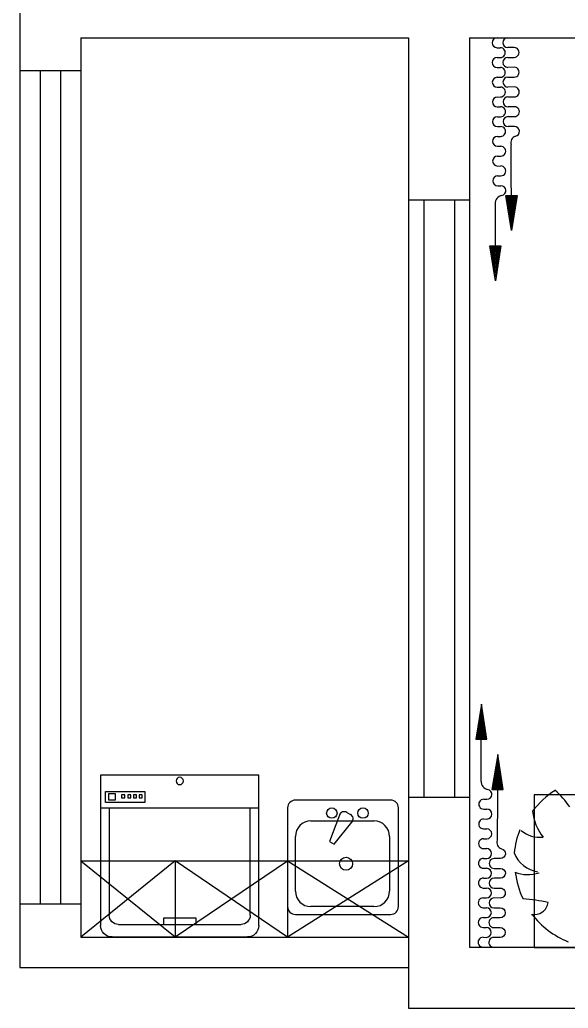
# Model space of a CAD drawing. Header units: millimetres. Extents: x 357798 to 479589, y 123829 to 180684.
# Drawn here: x 370999 to 373157, y 157100 to 160991 of the extents above; entities that cross this region are included whole.
import ezdxf

# ---------------------------------------------------------------- set-up
doc = ezdxf.new("R2010")
doc.units = ezdxf.units.MM
doc.layers.add('墙体', color=7, linetype='Continuous')

msp = doc.modelspace()

# ---------------------------------------------------------------- linework, layer by layer
at = {"layer": '墙体', "linetype": 'Continuous'}
for p, q in [((370999, 161159.8), (370999, 160789.8)), ((371239, 160919.8), (372529, 160919.8)), ((371239, 160919.8), (371239, 160789.8)), ((372529, 160919.8), (372529, 160279.8)), ((372769, 160919.8), (375879, 160919.8)), ((372769, 160919.8), (372769, 160279.8)), ((372877.1, 160880.6), (372889.8, 160880.7)), ((372944.2, 160881.1), (372919.2, 160880.9)), ((372877.2, 160841.8), (372890, 160841.9)), ((372919.4, 160842.1), (372944.4, 160842.3)), ((371239, 160789.8), (370999, 160789.8)), ((370999, 160789.8), (370999, 157509.8)), ((371079, 160789.8), (371079, 157509.8)), ((371159, 160789.8), (371159, 157509.8)), ((371239, 160789.8), (371239, 157509.8)), ((372877.4, 160802.9), (372890.1, 160803.1)), ((372944.6, 160803.5), (372919.5, 160803.3)), ((372877.6, 160764.1), (372890.3, 160764.3)), ((372919.7, 160764.5), (372944.7, 160764.7)), ((372877.8, 160725.3), (372890.5, 160725.5)), ((372944.9, 160725.9), (372919.9, 160725.7)), ((372878, 160686.5), (372890.7, 160686.7)), ((372920.1, 160686.9), (372945.1, 160687.1)), ((372878.1, 160647.7), (372890.9, 160647.9)), ((372945.3, 160648.2), (372920.3, 160648.1)), ((372878.3, 160608.9), (372891, 160609.1)), ((372920.4, 160609.3), (372945.5, 160609.4)), ((372878.5, 160570.1), (372891.2, 160570.2)), ((372945.6, 160570.6), (372920.6, 160570.5)), ((372878.7, 160531.3), (372891.4, 160531.4)), ((372934.5, 160161.4), (372933, 160498.7)), ((372878.9, 160492.5), (372891.6, 160492.6)), ((372879, 160453.6), (372891.8, 160453.8)), ((372879.2, 160414.8), (372891.9, 160415)), ((372879.4, 160376), (372892.1, 160376.2)), ((372879.6, 160337.2), (372892.3, 160337.4)), ((372769, 160279.8), (372529, 160279.8)), ((372529, 160279.8), (372529, 157929.8)), ((372589, 160279.8), (372589, 157929.8)), ((372709, 160279.8), (372709, 157929.8)), ((372769, 160279.8), (372769, 157929.8)), ((372869, 160265.7), (372869.9, 160079.7)), ((372912.1, 160298.3), (372955.7, 160298.5)), ((372934.5, 160161.4), (372912.1, 160298.3)), ((372915.1, 160295.8), (372952.8, 160296)), ((372934.5, 160177.3), (372915.1, 160295.8)), ((372918, 160293.3), (372949.9, 160293.5)), ((372934.4, 160193.2), (372918, 160293.3)), ((372920.9, 160290.9), (372947, 160291)), ((372934.3, 160209.1), (372920.9, 160290.9)), ((372922.8, 160272.8), (372921.5, 160280.9)), ((372921.5, 160280.9), (372924.1, 160280.9)), ((372924.1, 160280.9), (372922.8, 160272.8)), ((372923.9, 160288.4), (372944, 160288.5)), ((372934.3, 160225.1), (372923.9, 160288.4)), ((372926.8, 160285.9), (372941.1, 160286)), ((372934.2, 160241), (372926.8, 160285.9)), ((372934.1, 160256.9), (372929.8, 160283.4)), ((372929.8, 160283.4), (372938.2, 160283.4)), ((372938.2, 160283.4), (372934.1, 160256.9)), ((372941.1, 160286), (372934.2, 160241)), ((372947, 160291), (372934.3, 160209.1)), ((372944, 160288.5), (372934.3, 160225.1)), ((372949.9, 160293.5), (372934.4, 160193.2)), ((372955.7, 160298.5), (372934.5, 160161.4)), ((372952.8, 160296), (372934.5, 160177.3)), ((372848, 160100.1), (372891.6, 160100.3)), ((372870.4, 159963.1), (372848, 160100.1)), ((372850.9, 160097.6), (372888.7, 160097.8)), ((372870.4, 159979.1), (372850.9, 160097.6)), ((372853.9, 160095.1), (372885.7, 160095.3)), ((372870.3, 159995), (372853.9, 160095.1)), ((372856.8, 160092.6), (372882.8, 160092.7)), ((372870.2, 160010.9), (372856.8, 160092.6)), ((372859.8, 160090.1), (372879.9, 160090.2)), ((372870.1, 160026.8), (372859.8, 160090.1)), ((372862.7, 160087.6), (372877, 160087.7)), ((372870.1, 160042.7), (372862.7, 160087.6)), ((372870, 160058.7), (372865.6, 160085.2)), ((372865.6, 160085.2), (372874.1, 160085.2)), ((372869.9, 160074.6), (372868.6, 160082.7)), ((372868.6, 160082.7), (372871.2, 160082.7)), ((372871.2, 160082.7), (372869.9, 160074.6)), ((372874.1, 160085.2), (372870, 160058.7)), ((372879.9, 160090.2), (372870.1, 160026.8)), ((372877, 160087.7), (372870.1, 160042.7)), ((372882.8, 160092.7), (372870.2, 160010.9)), ((372885.7, 160095.3), (372870.3, 159995)), ((372891.6, 160100.3), (372870.4, 159963.1)), ((372888.7, 160097.8), (372870.4, 159979.1)), ((372814, 157993.8), (372814.9, 158179.8)), ((371939.7, 158017.2), (371317, 158017.2)), ((371317, 158017.2), (371317, 157425.3)), ((371939.7, 157425.3), (371939.7, 158017.2)), ((371336.5, 157952.6), (371491.2, 157952.6)), ((371336.5, 157909.1), (371336.5, 157952.6)), ((371349.3, 157918.1), (371349.3, 157944.9)), ((371349.3, 157944.9), (371374.9, 157944.9)), ((371374.9, 157944.9), (371374.9, 157918.1)), ((371412.3, 157939.8), (371399.9, 157939.8)), ((371399.9, 157939.8), (371399.9, 157928.3)), ((371399.9, 157928.3), (371412.3, 157928.3)), ((371412.3, 157928.3), (371412.3, 157939.8)), ((371436.1, 157939.8), (371423.8, 157939.8)), ((371423.8, 157939.8), (371423.8, 157928.3)), ((371423.8, 157928.3), (371436.1, 157928.3)), ((371436.1, 157928.3), (371436.1, 157939.8)), ((371458.2, 157939.8), (371445.9, 157939.8)), ((371445.9, 157939.8), (371445.9, 157928.3)), ((371445.9, 157928.3), (371458.2, 157928.3)), ((371458.2, 157928.3), (371458.2, 157939.8)), ((371481.2, 157939.8), (371468.9, 157939.8)), ((371468.9, 157939.8), (371468.9, 157928.3)), ((371468.9, 157928.3), (371481.2, 157928.3)), ((371481.2, 157928.3), (371481.2, 157939.8)), ((371491.2, 157952.6), (371491.2, 157909.1)), ((372529, 157929.8), (372529, 157099.8)), ((372769, 157929.8), (372529, 157929.8)), ((372769, 157929.8), (372769, 157339.8)), ((373623.4, 157939.2), (373023.4, 157939.2)), ((373023.4, 157939.2), (373023.4, 157339.2)), ((371491.2, 157909.1), (371336.5, 157909.1)), ((371374.9, 157918.1), (371349.3, 157918.1)), ((372052.8, 157888.3), (372052.8, 157499.7)), ((372458.5, 157919), (372083.5, 157919)), ((372489.2, 157499.7), (372489.2, 157888.3)), ((372824.6, 157922.3), (372837.3, 157922.1)), ((371936.2, 157886.6), (371319.8, 157886.6)), ((371351.1, 157886.6), (371351.1, 157465.8)), ((371905.7, 157465.8), (371905.7, 157886.6)), ((372256.7, 157860), (372217.9, 157756.4)), ((372286.1, 157870.6), (372300.4, 157862.3)), ((372824.4, 157883.5), (372837.1, 157883.3)), ((372144.9, 157837.2), (372393.2, 157837.2)), ((372235.6, 157746.2), (372306, 157831.6)), ((372824.2, 157844.7), (372836.9, 157844.5)), ((372083.5, 157561), (372083.5, 157775.8)), ((372454, 157775.8), (372454, 157561)), ((372824, 157805.9), (372836.8, 157805.7)), ((372217.9, 157756.4), (372235.6, 157746.2)), ((372823.9, 157767.1), (372836.6, 157766.9)), ((372823.7, 157728.3), (372836.4, 157728.1)), ((371239, 157679.8), (372529, 157679.8)), ((371611, 157679.8), (371611, 157380.2)), ((372052.8, 157679.8), (372052.8, 157379.8)), ((372823.5, 157689.4), (372836.2, 157689.3)), ((372823.3, 157650.6), (372836, 157650.5)), ((372823.1, 157611.8), (372835.9, 157611.6)), ((372823, 157573), (372835.7, 157572.8)), ((370999, 157509.8), (370999, 157259.8)), ((371239, 157509.8), (370999, 157509.8)), ((371239, 157509.8), (371239, 157379.8)), ((372392.7, 157499.7), (372144.9, 157499.7)), ((372822.8, 157534.2), (372835.5, 157534)), ((372083.5, 157469), (372458.5, 157469)), ((372822.6, 157495.4), (372835.3, 157495.2)), ((371387.2, 157429.7), (371869.6, 157429.7)), ((371628.4, 157454.6), (371564.3, 157454.6)), ((371564.3, 157454.6), (371564.3, 157429.7)), ((371692.5, 157454.6), (371628.4, 157454.6)), ((371692.5, 157429.7), (371692.5, 157454.6)), ((372822.4, 157456.6), (372835.1, 157456.4)), ((372822.2, 157417.8), (372835, 157417.6)), ((371239, 157379.8), (372529, 157379.8)), ((371362.1, 157380.2), (371894.6, 157380.2)), ((372822.1, 157378.9), (372834.8, 157378.8)), ((372769, 157339.8), (378699, 157339.8)), ((373023.4, 157339.2), (373623.4, 157339.2)), ((370999, 157259.8), (372529, 157259.8)), ((372529, 157099.8), (378939, 157099.8))]:
    msp.add_line(p, q, dxfattribs=at)
for points in [[(372836.6, 158159.2), (372815.4, 158296.4), (372793, 158159.4)], [(372833.7, 158161.8), (372815.4, 158280.5), (372795.9, 158161.9)], [(372830.7, 158164.3), (372815.3, 158264.5), (372798.9, 158164.4)], [(372827.8, 158166.8), (372815.2, 158248.6), (372801.8, 158166.9)], [(372824.9, 158169.3), (372815.1, 158232.7), (372804.8, 158169.4)], [(372822, 158171.8), (372815.1, 158216.8), (372807.7, 158171.9)], [(372819.1, 158174.3), (372815, 158200.9), (372810.6, 158174.4)], [(372816.2, 158176.8), (372814.9, 158184.9), (372813.6, 158176.8)], [(372900.7, 157961), (372879.5, 158098.1), (372857.1, 157961.2)], [(372897.8, 157963.5), (372879.5, 158082.2), (372860.1, 157963.7)], [(372894.9, 157966), (372879.4, 158066.3), (372863, 157966.2)], [(372892, 157968.5), (372879.3, 158050.4), (372865.9, 157968.7)], [(372889, 157971), (372879.3, 158034.5), (372868.9, 157971.1)], [(372886.1, 157973.6), (372879.2, 158018.5), (372871.8, 157973.6)], [(372869.1, 157978.6), (372867.8, 157986.7), (372866.5, 157978.6)], [(372883.2, 157976.1), (372879.1, 158002.6), (372874.8, 157976.1)]]:
    msp.add_lwpolyline(points, close=True, dxfattribs=at)
msp.add_lwpolyline([(372879.5, 158098.1), (372878, 157760.8, 0.430223), (372894, 157727.4, -0.919589), (372890.6, 157688.9), (372865.6, 157689.1, 1), (372865.4, 157650.3), (372890.5, 157650.1, -1), (372890.3, 157611.3), (372865.3, 157611.4, 1), (372865.1, 157572.6), (372890.1, 157572.5, -1), (372889.9, 157533.6), (372864.9, 157533.8, 1), (372864.7, 157495), (372889.7, 157494.8, -1), (372889.6, 157456), (372864.5, 157456.2, 1), (372864.4, 157417.4), (372889.4, 157417.2, -1), (372889.2, 157378.4), (372864.2, 157378.6, 1), (372864, 157339.8)], format="xyb", dxfattribs=at)
for points in [[(372529, 157679.8), (372052.8, 157379.8), (371611, 157679.8), (371239, 157379.8)], [(371239, 157679.8), (371611, 157380.2), (372052.8, 157679.8), (372529, 157379.8)]]:
    msp.add_lwpolyline(points, dxfattribs=at)
for centre, radius in [((372226.8, 157867.8), 20.5), ((372349.5, 157867.8), 20.5), ((372282.7, 157668.4), 25.6)]:
    msp.add_circle(centre, radius, dxfattribs=at)
for centre, radius, start, end in [((372877, 160900), 19.4, 90.2646, 270.2646), ((372919.1, 160900.4), 19.4, 90.2646, 270.2646), ((372889.9, 160861.3), 19.4, 270.2646, 90.2646), ((372944.3, 160861.7), 19.4, 270.2646, 90.2646), ((372877.3, 160822.4), 19.4, 90.2646, 270.2646), ((372919.5, 160822.7), 19.4, 90.2646, 270.2646), ((372890.2, 160783.7), 19.4, 270.2646, 90.2646), ((372944.6, 160784.1), 19.4, 270.2646, 90.2646), ((372877.7, 160744.7), 19.4, 90.2646, 270.2646), ((372919.8, 160745.1), 19.4, 90.2646, 270.2646), ((372890.6, 160706.1), 19.4, 270.2646, 90.2646), ((372945, 160706.5), 19.4, 270.2646, 90.2646), ((372878.1, 160667.1), 19.4, 90.2646, 270.2646), ((372920.2, 160667.5), 19.4, 90.2646, 270.2646), ((372891, 160628.5), 19.4, 270.2646, 90.2646), ((372945.4, 160628.8), 19.4, 270.2646, 90.2646), ((372878.4, 160589.5), 19.4, 90.2646, 270.2646), ((372920.5, 160589.9), 19.4, 90.2646, 270.2646), ((372891.3, 160550.8), 19.4, 270.2646, 90.2646), ((372945.7, 160551.2), 19.4, 279.8594, 90.2646), ((372878.8, 160511.9), 19.4, 90.2646, 270.2646), ((372956.8, 160507.8), 25.5, 107.7786, 200.8925), ((372891.7, 160473.2), 19.4, 270.2646, 90.2646), ((372879.1, 160434.2), 19.4, 90.2646, 270.2646), ((372892, 160395.6), 19.4, 270.2646, 90.2646), ((372879.5, 160356.6), 19.4, 90.2646, 270.2646), ((372892.4, 160318), 19.4, 281.2741, 90.2646), ((372902.8, 160265.8), 33.8, 101.2741, 180.2646), ((372847.8, 157993.7), 33.8, 179.7354, 258.7259), ((372837.4, 157941.6), 19.4, 269.7354, 78.7259), ((373284.4, 157676.3), 333.1, 122.5536, 143.406), ((372873.8, 157690.3), 353.3, 34.807, 49.1464), ((372083.5, 157888.3), 30.7, 90, 180), ((372458.5, 157888.3), 30.7, 0, 90), ((372824.5, 157902.9), 19.4, 89.7354, 269.7354), ((372275.9, 157852.9), 20.5, 60, 159.4623), ((372290.2, 157844.6), 20.5, 320.5377, 60), ((372837, 157863.9), 19.4, 269.7354, 89.7354), ((373210.5, 157894.2), 194.5, 185.6907, 218.3418), ((372144.9, 157775.8), 61.4, 90, 180), ((372392.7, 157775.8), 61.4, 0, 90), ((372824.1, 157825.3), 19.4, 89.7354, 269.7354), ((372836.7, 157786.3), 19.4, 269.7354, 89.7354), ((373284.4, 157676.3), 341.7, 158.4723, 174.0764), ((373042.9, 157878.4), 105.9, 228.1722, 278.1686), ((372823.8, 157747.7), 19.4, 89.7354, 269.7354), ((372836.3, 157708.7), 19.4, 269.7354, 89.7354), ((373052.7, 157751.6), 115.3, 200.3048, 262.6088), ((372823.4, 157670), 19.4, 89.7354, 269.7354), ((372836, 157631.1), 19.4, 269.7354, 89.7354), ((372997.5, 157768.8), 142.8, 249.4009, 288.1991), ((373284.4, 157676.3), 338.2, 186.9644, 205.6502), ((372823.1, 157592.4), 19.4, 89.7354, 269.7354), ((372144.9, 157561), 61.4, 180, 270), ((372392.7, 157561), 61.4, 270, 0), ((372835.6, 157553.4), 19.4, 269.7354, 89.7354), ((372083.5, 157499.7), 30.7, 180, 270), ((372458.5, 157499.7), 30.7, 270, 0), ((372822.7, 157514.8), 19.4, 89.7354, 269.7354), ((372927.6, 156813.9), 717.9, 77.8762, 85.8535), ((373022.6, 157524.6), 56.5, 259.9893, 351.059), ((372835.2, 157475.8), 19.4, 269.7354, 89.7354), ((373284.4, 157676.3), 339.7, 217.3608, 247.9897), ((372822.3, 157437.2), 19.4, 89.7354, 269.7354), ((372834.9, 157398.2), 19.4, 269.7354, 89.7354), ((372822, 157359.5), 19.4, 89.7354, 269.7354)]:
    msp.add_arc(centre, radius, start, end, dxfattribs=at)
at = {"layer": '墙体', "linetype": 'Continuous', "extrusion": (0, 0, -1)}
for centre, major_axis, start_param, end_param in [((371628.4, 157994.2), (10.2, 10.2), 0.785398, 7.068583), ((371387.2, 157465.8), (25.5, 25.5), 2.356194, 3.926991), ((371869.6, 157465.8), (-25.5, 25.5), 2.356194, 3.926991), ((371362.1, 157425.3), (31.9, 31.9), 2.356194, 3.926991), ((371894.6, 157425.3), (-31.9, 31.9), 2.356194, 3.926991)]:
    msp.add_ellipse(centre, major_axis=major_axis, ratio=1, start_param=start_param, end_param=end_param, dxfattribs=at)

doc.saveas('drawing.dxf')
